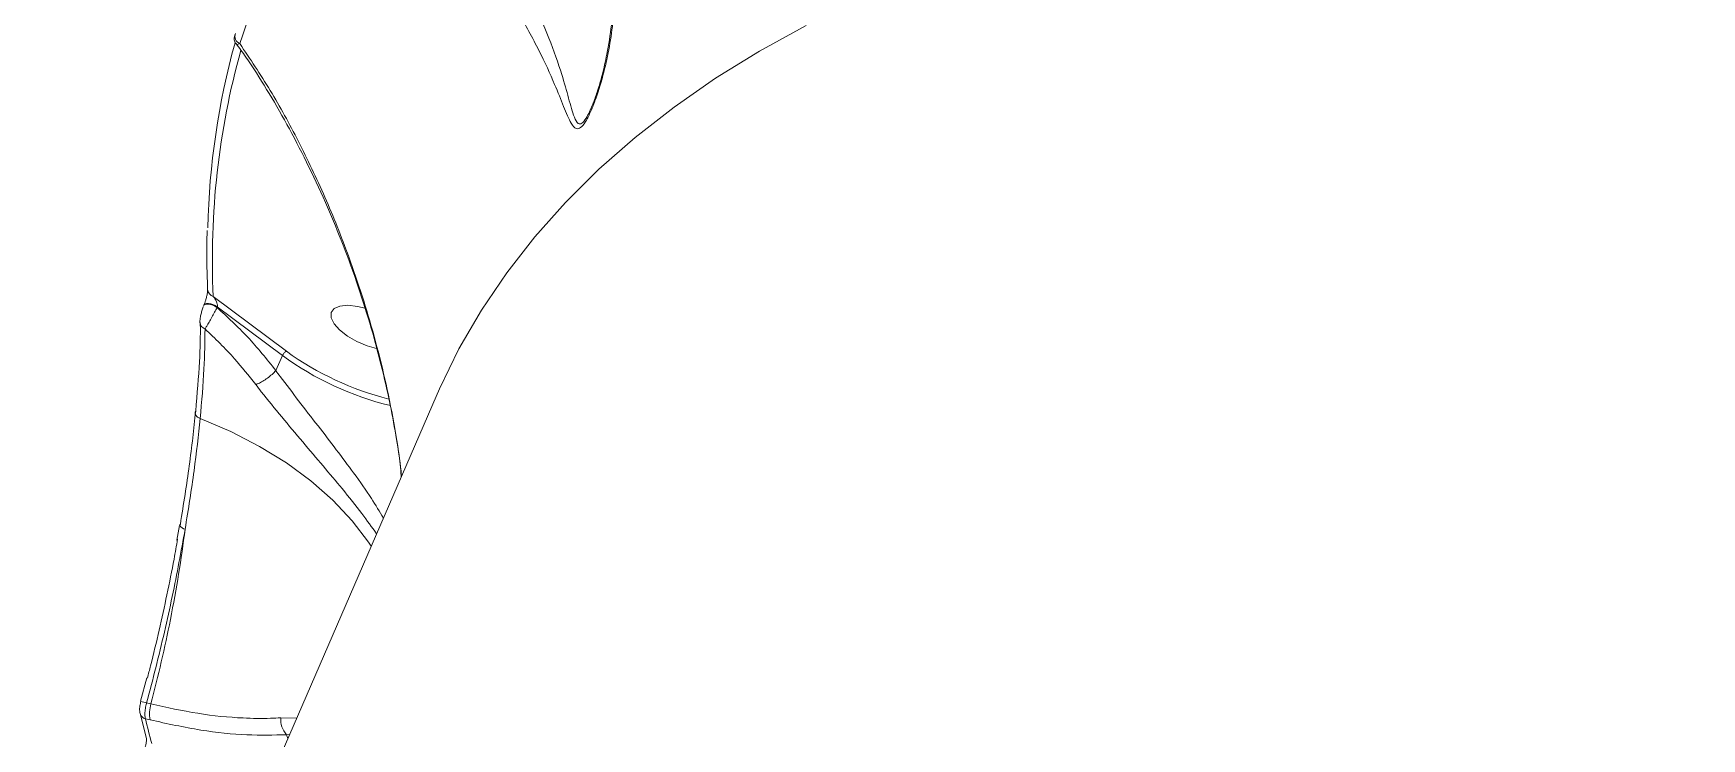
# Model space of a CAD drawing. Header units: millimetres. Extents: x -11024 to 8278, y -7837 to 5770.
# Drawn here: x 3770.1 to 3961.2, y 2333.2 to 2414 of the extents above; entities that cross this region are included whole.
import ezdxf

# ---------------------------------------------------------------- set-up
doc = ezdxf.new("R2010")
doc.units = ezdxf.units.MM
doc.layers.add('DIKOM_ОБЪЕКТ', color=7, linetype='Continuous')

msp = doc.modelspace()

# ---------------------------------------------------------------- linework, layer by layer
at = {"layer": 'DIKOM_ОБЪЕКТ', "color": 7, "linetype": 'Continuous', "lineweight": 15}
for p, q in [((3833.895, 2405.221), (3834.014, 2405.469)), ((3790.71, 2383.867), (3799.101, 2377.587)), ((3789.625, 2382.841), (3789.609, 2382.747)), ((3789.656, 2382.913), (3789.625, 2382.841)), ((3791.165, 2382.677), (3791.134, 2382.605)), ((3798.629, 2377.091), (3791.165, 2382.677)), ((3797.888, 2375.38), (3798.629, 2377.091)), ((3797.888, 2375.38), (3797.884, 2375.373)), ((3816.236, 2372.412), (3699.784, 2103.52)), ((3786.839, 2357.639), (3786.545, 2355.951)), ((3783.09, 2340.15), (3782.375, 2337.481)), ((3782.322, 2336.066), (3783.052, 2333.196)), ((3783.068, 2337.295), (3783.574, 2337.171)), ((3783.486, 2335.342), (3782.937, 2335.477)), ((3798.461, 2335.589), (3800.271, 2335.55)), ((3799.45, 2333.654), (3799.107, 2333.648)), ((3799.107, 2333.648), (3799.254, 2333.202))]:
    msp.add_line(p, q, dxfattribs=at)
at = {"layer": 'DIKOM_ОБЪЕКТ', "color": 7, "linetype": 'Continuous', "lineweight": 15, "flags": 128}
for points in [[(3858.649, 2414.939), (3853.308, 2411.993), (3848.258, 2408.87), (3843.505, 2405.571), (3839.052, 2402.101), (3834.905, 2398.461), (3831.066, 2394.656), (3827.539, 2390.689), (3824.328, 2386.564), (3821.436, 2382.284), (3818.865, 2377.854), (3816.617, 2373.277), (3816.236, 2372.412)], [(3791.134, 2382.605), (3790.907, 2382.751), (3790.65, 2382.872), (3790.385, 2382.958), (3790.132, 2383.002), (3789.912, 2383.002), (3789.744, 2382.956), (3789.64, 2382.869), (3789.625, 2382.841)], [(3791.165, 2382.677), (3790.938, 2382.823), (3790.681, 2382.944), (3790.416, 2383.03), (3790.163, 2383.074), (3789.944, 2383.074), (3789.775, 2383.028), (3789.671, 2382.941), (3789.658, 2382.916)], [(3808.101, 2382.514), (3807.229, 2382.732), (3806.137, 2382.856), (3805.228, 2382.774), (3804.574, 2382.493), (3804.229, 2382.036), (3804.22, 2381.439), (3804.549, 2380.752), (3805.189, 2380.029), (3806.087, 2379.329), (3807.172, 2378.709), (3808.355, 2378.22), (3809.433, 2377.922)], [(3789.191, 2380.898), (3789.19, 2380.914), (3789.19, 2380.916)], [(3789.213, 2369.886), (3789.051, 2369.956), (3788.909, 2370.044), (3788.793, 2370.146), (3788.706, 2370.259), (3788.652, 2370.379), (3788.632, 2370.502), (3788.647, 2370.622), (3788.697, 2370.737)], [(3808.8, 2355.242), (3808.5, 2355.694), (3806.631, 2358.155), (3804.424, 2360.508), (3801.903, 2362.729), (3799.093, 2364.797), (3796.02, 2366.692), (3792.716, 2368.393), (3789.213, 2369.886)], [(3782.422, 2337.469), (3782.421, 2337.469), (3782.417, 2337.47)]]:
    msp.add_lwpolyline(points, dxfattribs=at)
at = {"layer": 'DIKOM_ОБЪЕКТ', "color": 7, "linetype": 'Continuous', "lineweight": 15}
for centre, radius, start, end in [((3871.325, 2387.646), 81.565, 140.69632, 162.0033), ((3877.467, 2389.704), 87.407, 164.58713, 178.66235), ((3794.115, 2413.696), 0.924, 159.32653, 246.77859), ((3880.161, 2388.134), 89.553, 164.51216, 182.73085), ((3790.952, 2384.721), 0.887, 184.44802, 254.11752), ((3790.043, 2380.962), 0.855, 184.34181, 250.9975), ((3819.587, 2406.129), 35.811, 234.1809, 256.14209), ((3819.429, 2405.764), 34.744, 234.19164, 255.67069), ((3787.05, 2357.655), 0.169, 130.90309, 186.64959), ((3787.597, 2357.991), 0.798, 206.4459, 261.89703), ((3783.122, 2336.285), 0.829, 195.85877, 257.11519), ((3767.505, 2280.868), 58.533, 74.58082, 75.23515), ((3787.158, 2336.082), 3.746, 163.10034, 191.39097), ((3918.732, 2368.463), 139.744, 193.65317, 194.85876), ((3800.965, 2335.345), 2.516, 174.4315, 222.40883)]:
    msp.add_arc(centre, radius, start, end, dxfattribs=at)
for points, knots in [([(3822.042, 2463.877), (3822.06, 2463.896), (3824.548, 2466.562), (3830.542, 2471.311), (3840.087, 2478.048), (3850.858, 2484.039), (3862.681, 2489.355), (3875.563, 2493.976), (3889.442, 2497.901), (3904.255, 2501.111), (3919.932, 2503.589), (3936.434, 2505.323), (3953.749, 2506.292), (3971.833, 2506.512), (3990.621, 2505.987), (4010.026, 2504.723), (4029.959, 2502.724), (4050.361, 2499.987), (4071.208, 2496.506), (4092.455, 2492.298), (4114.035, 2487.385), (4135.846, 2481.789), (4157.786, 2475.536), (4179.788, 2468.64), (4201.816, 2461.099), (4223.833, 2452.938), (4245.771, 2444.189), (4267.528, 2434.893), (4289.002, 2425.092), (4309.138, 2415.291), (4327.968, 2405.573), (4345.541, 2396.016), (4362.78, 2386.14), (4379.61, 2375.99), (4395.882, 2365.659), (4411.554, 2355.173), (4425.084, 2345.672), (4433.263, 2339.61), (4436.595, 2337.14)], [0, 0, 0, 0, 0.00021689, 0.03005119, 0.05983782, 0.08953083, 0.11922374, 0.14901044, 0.17884475, 0.20867884, 0.23846547, 0.26815848, 0.29785118, 0.32763749, 0.35747149, 0.38730538, 0.4170916, 0.44678418, 0.47647713, 0.50626348, 0.5360978, 0.56593177, 0.59571834, 0.62541116, 0.6551042, 0.68489047, 0.71472474, 0.7445588, 0.77434531, 0.80403802, 0.82957219, 0.8552417, 0.88094152, 0.90664138, 0.93231122, 0.95749594, 0.9826807, 1, 1, 1, 1]), ([(4317.295, 2409.67), (4315.512, 2410.582), (4310.341, 2413.229), (4301.711, 2417.526), (4291.382, 2422.522), (4280.972, 2427.401), (4270.493, 2432.16), (4259.951, 2436.795), (4249.355, 2441.304), (4238.711, 2445.681), (4228.03, 2449.926), (4217.317, 2454.033), (4206.582, 2458.001), (4195.832, 2461.826), (4185.076, 2465.505), (4174.321, 2469.035), (4163.577, 2472.415), (4152.849, 2475.639), (4142.148, 2478.709), (4131.48, 2481.62), (4120.855, 2484.37), (4110.278, 2486.957), (4099.76, 2489.38), (4089.307, 2491.636), (4078.928, 2493.724), (4068.63, 2495.641), (4058.421, 2497.388), (4048.309, 2498.962), (4038.301, 2500.362), (4028.404, 2501.588), (4018.627, 2502.637), (4008.976, 2503.51), (3999.458, 2504.205), (3990.081, 2504.722), (3980.853, 2505.061), (3971.778, 2505.221), (3962.866, 2505.203), (3954.121, 2505.006), (3945.551, 2504.63), (3937.163, 2504.075), (3928.961, 2503.342), (3920.954, 2502.431), (3913.146, 2501.343), (3905.543, 2500.079), (3898.151, 2498.638), (3890.976, 2497.024), (3884.024, 2495.236), (3877.299, 2493.275), (3870.806, 2491.144), (3864.552, 2488.843), (3858.54, 2486.375), (3852.775, 2483.74), (3847.262, 2480.942), (3842.004, 2477.982), (3837.008, 2474.862), (3832.272, 2471.587), (3827.818, 2468.15), (3824.153, 2465.063), (3822.087, 2463.061), (3821.314, 2462.311)], [0, 0, 0, 0, 0.0093749, 0.0271864, 0.0449987, 0.0628104, 0.0806224, 0.0984341, 0.1162462, 0.134058, 0.1518698, 0.1696817, 0.1874939, 0.205306, 0.2231182, 0.2409309, 0.2587433, 0.2765562, 0.2943692, 0.3121826, 0.3299962, 0.34781, 0.3656246, 0.3834392, 0.4012544, 0.4190698, 0.4368861, 0.4547026, 0.4725197, 0.4903374, 0.508156, 0.525975, 0.5437949, 0.5616157, 0.5794371, 0.5972593, 0.6150822, 0.6329063, 0.6507312, 0.6685569, 0.6863837, 0.7042114, 0.7220396, 0.739869, 0.7576987, 0.775529, 0.7933594, 0.8111899, 0.8290197, 0.8468486, 0.8646757, 0.8825005, 0.9003222, 0.9181399, 0.9359522, 0.9537584, 0.9715572, 0.9893477, 1, 1, 1, 1]), ([(3818.97, 2431.546), (3818.97, 2431.545), (3819.351, 2430.91), (3820.388, 2429.441), (3821.947, 2427.015), (3823.755, 2424.162), (3825.509, 2421.152), (3827.459, 2417.466), (3829.251, 2413.411), (3830.595, 2409.622), (3831.434, 2406.528), (3831.889, 2404.906), (3832.279, 2403.961), (3832.55, 2403.542), (3833.038, 2403.717), (3833.496, 2404.351), (3833.781, 2404.972), (3833.895, 2405.221)], [0, 0, 0, 0, 0.0000317, 0.0506233, 0.1211011, 0.1916538, 0.2788522, 0.3661662, 0.5040483, 0.6421406, 0.7418863, 0.8412549, 0.8561064, 0.9104373, 0.9440528, 0.9775364, 1, 1, 1, 1]), ([(3836.696, 2421.581), (3836.696, 2419.563), (3836.696, 2415.471), (3835.748, 2410.438), (3834.753, 2407.054), (3834.05, 2405.225), (3833.477, 2404.034), (3832.909, 2403.241), (3832.345, 2402.978), (3831.988, 2403.305), (3831.478, 2404.108), (3830.878, 2405.592), (3829.754, 2408.406), (3828.105, 2412.028), (3825.985, 2415.91), (3823.74, 2419.539), (3821.759, 2422.509), (3819.75, 2425.384), (3817.999, 2427.836), (3816.925, 2429.366), (3816.475, 2430.007)], [0, 0, 0, 0, 0.0952093, 0.1929571, 0.2447985, 0.2710703, 0.2981685, 0.3242907, 0.3503879, 0.3910764, 0.4019423, 0.4719627, 0.5438093, 0.639397, 0.7378517, 0.7988539, 0.8613649, 0.9113744, 0.9628376, 1, 1, 1, 1]), ([(3836.536, 2421.685), (3836.546, 2421.578), (3836.653, 2420.414), (3836.599, 2418.153), (3836.365, 2414.896), (3835.889, 2411.908), (3835.324, 2409.389), (3834.796, 2407.562), (3834.326, 2406.194), (3834.037, 2405.532), (3833.908, 2405.235)], [0, 0, 0, 0, 0.0182329, 0.1990028, 0.3870278, 0.5821611, 0.7267678, 0.8420017, 0.9291556, 1, 1, 1, 1]), ([(3793.221, 2413.929), (3793.202, 2413.871), (3793.165, 2413.763), (3793.137, 2413.648), (3793.111, 2413.483), (3793.116, 2413.27), (3793.166, 2413.04), (3793.259, 2412.9), (3793.303, 2412.834)], [0, 0, 0, 0, 0.2244217, 0.4119638, 0.5458851, 0.6750296, 0.8463892, 1, 1, 1, 1]), ([(3793.751, 2412.847), (3793.627, 2412.787), (3793.424, 2412.689), (3793.349, 2412.807), (3793.319, 2412.853)], [0, 0, 0, 0, 0.6068536, 1, 1, 1, 1]), ([(3793.324, 2412.857), (3793.698, 2412.346), (3794.909, 2410.691), (3796.859, 2407.606), (3799.186, 2403.599), (3801.432, 2399.27), (3803.507, 2394.842), (3805.422, 2390.267), (3807.127, 2385.656), (3808.651, 2380.907), (3809.937, 2376.189), (3810.954, 2371.733), (3811.704, 2367.64), (3812.13, 2364.911), (3812.264, 2363.481), (3812.282, 2363.284)], [0, 0, 0, 0, 0.0412252, 0.133604, 0.228054, 0.3245669, 0.4231446, 0.5114359, 0.6050427, 0.6944724, 0.7799641, 0.8622472, 0.9296998, 0.9903178, 1, 1, 1, 1]), ([(3793.751, 2412.847), (3794.93, 2411.09), (3797.288, 2407.576), (3800.535, 2401.664), (3803.555, 2395.309), (3806.514, 2387.914), (3808.772, 2380.905), (3810.412, 2374.468), (3811.428, 2369.342), (3812.06, 2365.573), (3812.226, 2363.448), (3812.245, 2363.198)], [0, 0, 0, 0, 0.1357678, 0.2715411, 0.4102397, 0.5489207, 0.7213884, 0.8089491, 0.8964816, 0.9877894, 1, 1, 1, 1]), ([(3790.027, 2391.447), (3790.021, 2391.333), (3789.925, 2389.538), (3789.976, 2387.259), (3790.052, 2385.09), (3790.068, 2384.652)], [0, 0, 0, 0, 0.0511847, 0.8084678, 1, 1, 1, 1]), ([(3790.068, 2384.646), (3790.068, 2384.629), (3790.07, 2384.579), (3790.053, 2384.353), (3789.993, 2383.996), (3789.89, 2383.577), (3789.782, 2383.234), (3789.701, 2383.012), (3789.663, 2382.932), (3789.656, 2382.916)], [0, 0, 0, 0, 0.1005212, 0.2830521, 0.5248782, 0.7133888, 0.8572376, 0.9731003, 1, 1, 1, 1]), ([(3790.71, 2383.867), (3790.774, 2383.783), (3790.908, 2383.605), (3791.065, 2383.314), (3791.163, 2383.044), (3791.193, 2382.858), (3791.188, 2382.744), (3791.173, 2382.699), (3791.165, 2382.677)], [0, 0, 0, 0, 0.2759827, 0.5812334, 0.7840384, 0.9045838, 0.9530066, 1, 1, 1, 1]), ([(3789.566, 2382.68), (3789.536, 2382.607), (3789.449, 2382.391), (3789.335, 2381.981), (3789.229, 2381.462), (3789.182, 2381.124), (3789.192, 2380.93), (3789.192, 2380.916)], [0, 0, 0, 0, 0.1192265, 0.3528773, 0.6126534, 0.9716788, 1, 1, 1, 1]), ([(3791.134, 2382.605), (3791.046, 2382.425), (3790.869, 2382.063), (3790.557, 2381.474), (3790.244, 2380.914), (3789.963, 2380.447), (3789.827, 2380.246), (3789.765, 2380.154)], [0, 0, 0, 0, 0.19512352, 0.38988208, 0.59346364, 0.81401022, 1, 1, 1, 1]), ([(3791.134, 2382.605), (3792.325, 2381.515), (3794.723, 2379.319), (3796.828, 2376.699), (3797.888, 2375.38)], [0, 0, 0, 0, 0.4967512, 1, 1, 1, 1]), ([(3788.697, 2370.737), (3788.869, 2372.697), (3789.199, 2376.463), (3789.229, 2379.349), (3789.244, 2380.732)], [0, 0, 0, 0, 0.52057406, 1, 1, 1, 1]), ([(3789.2, 2380.898), (3789.2, 2380.898), (3789.2, 2380.762), (3789.198, 2380.607), (3789.196, 2380.454)], [0, 0, 0, 0, 0.0052596, 1, 1, 1, 1]), ([(3789.765, 2380.154), (3789.751, 2378.69), (3789.722, 2375.724), (3789.384, 2371.848), (3789.213, 2369.886)], [0, 0, 0, 0, 0.4937675, 1, 1, 1, 1]), ([(3795.571, 2373.785), (3794.78, 2374.787), (3792.968, 2377.082), (3790.919, 2379.047), (3789.765, 2380.154)], [0, 0, 0, 0, 0.4365656, 1, 1, 1, 1]), ([(3799.101, 2377.587), (3799.094, 2377.585), (3799.072, 2377.578), (3799.013, 2377.551), (3798.918, 2377.486), (3798.803, 2377.371), (3798.699, 2377.233), (3798.652, 2377.139), (3798.629, 2377.091)], [0, 0, 0, 0, 0.0460927, 0.1416043, 0.3562649, 0.5705735, 0.7855735, 1, 1, 1, 1]), ([(3797.884, 2375.373), (3797.745, 2375.229), (3797.467, 2374.94), (3796.93, 2374.509), (3796.378, 2374.139), (3795.929, 2373.908), (3795.679, 2373.815), (3795.585, 2373.789), (3795.571, 2373.785)], [0, 0, 0, 0, 0.2120579, 0.4240962, 0.636133, 0.8481761, 0.9764378, 1, 1, 1, 1]), ([(3797.884, 2375.373), (3797.884, 2375.373), (3798.025, 2375.138), (3798.928, 2374.036), (3800.494, 2371.86), (3802.715, 2369.043), (3804.856, 2366.262), (3806.941, 2363.471), (3808.803, 2360.831), (3809.765, 2359.215), (3810.202, 2358.48)], [0, 0, 0, 0, 0.00006201, 0.03669571, 0.18870414, 0.34688019, 0.50094151, 0.65926924, 0.84497934, 1, 1, 1, 1]), ([(3809.419, 2356.673), (3808.885, 2357.427), (3807.746, 2359.034), (3805.63, 2361.664), (3803.315, 2364.429), (3800.967, 2367.188), (3798.554, 2370.054), (3796.74, 2372.278), (3795.785, 2373.509), (3795.571, 2373.785)], [0, 0, 0, 0, 0.1604309, 0.3418264, 0.4947899, 0.6476415, 0.8016075, 0.9554505, 1, 1, 1, 1]), ([(3786.94, 2357.783), (3787.306, 2360.059), (3788.047, 2364.664), (3788.479, 2368.697), (3788.697, 2370.737)], [0, 0, 0, 0, 0.4941705, 1, 1, 1, 1]), ([(3789.213, 2369.886), (3789.003, 2367.936), (3788.579, 2363.989), (3787.852, 2359.481), (3787.484, 2357.201)], [0, 0, 0, 0, 0.49416009, 1, 1, 1, 1]), ([(3787.484, 2357.201), (3787.021, 2354.655), (3786.32, 2350.798), (3785.128, 2345.42), (3784.151, 2341.339), (3783.425, 2338.63), (3783.068, 2337.295)], [0, 0, 0, 0, 0.3951715, 0.5986773, 0.8021781, 1, 1, 1, 1]), ([(3783.574, 2337.171), (3783.981, 2338.778), (3784.798, 2342.009), (3785.857, 2347), (3786.793, 2352.113), (3787.253, 2355.498), (3787.484, 2357.201)], [0, 0, 0, 0, 0.2373798, 0.4771627, 0.7370064, 1, 1, 1, 1]), ([(3783.16, 2340.145), (3783.284, 2340.613), (3783.768, 2342.443), (3784.523, 2345.638), (3785.423, 2349.727), (3786.127, 2353.219), (3786.496, 2355.304), (3786.63, 2356.06)], [0, 0, 0, 0, 0.0866059, 0.3392636, 0.5919059, 0.8518945, 1, 1, 1, 1]), ([(3782.421, 2337.469), (3782.379, 2337.292), (3782.285, 2336.896), (3782.241, 2336.435), (3782.321, 2336.154), (3782.347, 2336.064)], [0, 0, 0, 0, 0.3537344, 0.7918407, 1, 1, 1, 1]), ([(3783.068, 2337.295), (3783.053, 2337.238), (3782.984, 2336.963), (3782.898, 2336.469), (3782.861, 2335.878), (3782.912, 2335.611), (3782.937, 2335.477)], [0, 0, 0, 0, 0.0806264, 0.3869967, 0.6934959, 1, 1, 1, 1]), ([(3783.574, 2337.171), (3785.381, 2336.775), (3789.048, 2335.971), (3793.598, 2335.533), (3796.682, 2335.49), (3798.064, 2335.567), (3798.461, 2335.589)], [0, 0, 0, 0, 0.33623308, 0.68224041, 0.90879568, 1, 1, 1, 1]), ([(3799.107, 2333.648), (3797.621, 2333.61), (3794.558, 2333.532), (3789.278, 2334.077), (3785.435, 2334.917), (3783.486, 2335.342)], [0, 0, 0, 0, 0.3175229, 0.6539226, 1, 1, 1, 1]), ([(3783.05, 2333.204), (3783.05, 2333.204), (3783.047, 2333.215), (3783.055, 2333.176), (3783.057, 2333.091), (3783.049, 2332.913), (3783.013, 2332.653), (3782.94, 2332.328), (3782.85, 2332.037), (3782.79, 2331.9), (3782.769, 2331.854)], [0, 0, 0, 0, 0.005883, 0.0950047, 0.2005749, 0.3369444, 0.5007073, 0.6919141, 0.8977518, 1, 1, 1, 1])]:
    msp.add_open_spline(points, degree=3, knots=knots, dxfattribs=at)

doc.saveas('drawing.dxf')
